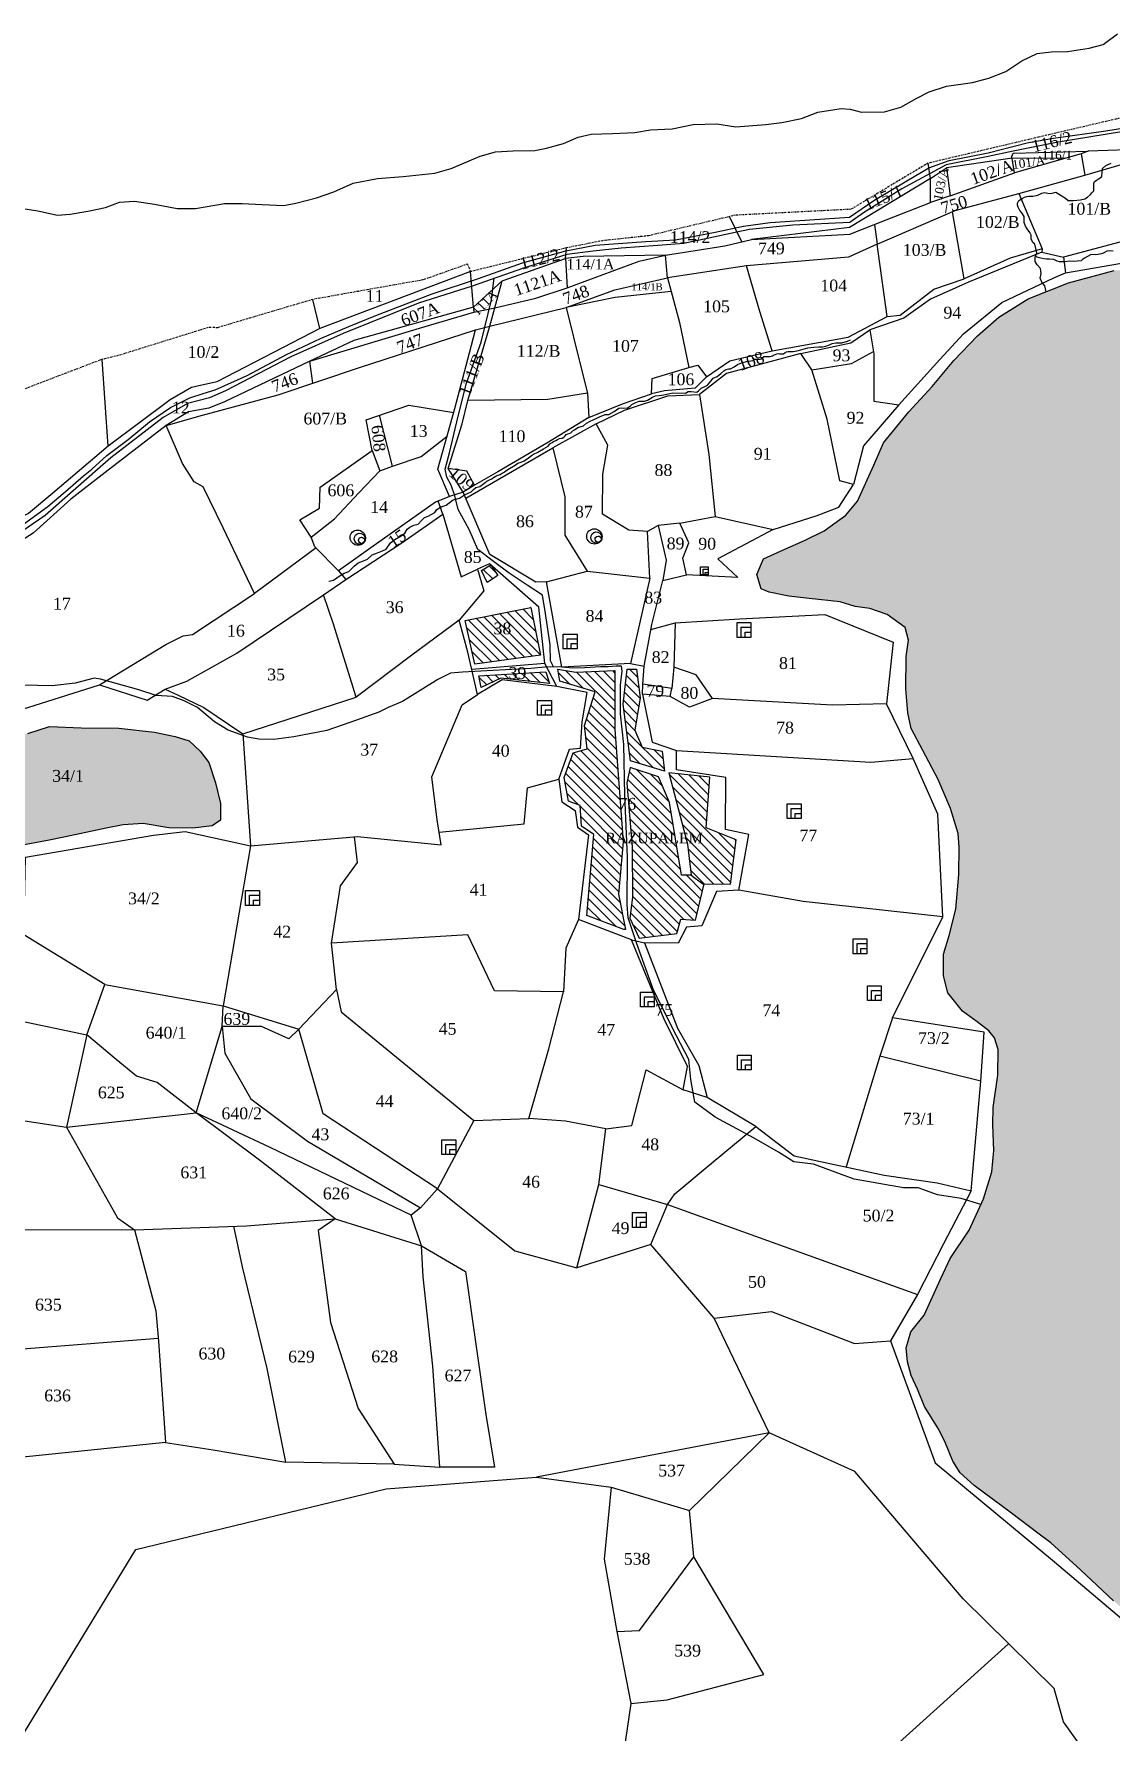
# Model space of a CAD drawing. Header units: millimetres. Extents: x 3958 to 5988, y -2486 to -161.
# Drawn here: x 4578.3 to 4884.2, y -1315.7 to -833.6 of the extents above; entities that cross this region are included whole.
import ezdxf

# ---------------------------------------------------------------- set-up
doc = ezdxf.new("R2010")
doc.units = ezdxf.units.MM
doc.header["$MEASUREMENT"] = 0
doc.linetypes.add('BORDER', pattern=[1.75, 0.5, -0.25, 0.5, -0.25, 0, -0.25])
for name, color, linetype in [('NALA', 4, 'Continuous'), ('ROUND WELL', 5, 'Continuous'), ('SQUAREWELL', 5, 'Continuous'), ('SURVEY_BND', 7, 'Continuous'), ('SURVEY_NO', 7, 'Continuous'), ('VILLAGE_AREA', 1, 'Continuous'), ('WATER_BODY', 4, 'Continuous')]:
    doc.layers.add(name, color=color, linetype=linetype)
doc.layers.add('ROAD', color=1, linetype='Continuous', lineweight=25)
doc.layers.add('VILL_BOUNDARY', color=6, linetype='BORDER', lineweight=30)
doc.styles.get("Standard").update_dxf_attribs({"font": 'TIMES.TTF'})

msp = doc.modelspace()

# ---------------------------------------------------------------- hatches: boundary and pattern name
at = {"layer": 'VILLAGE_AREA'}
h = msp.add_hatch(dxfattribs=at)
h.set_pattern_fill('ANSI31', color=256, scale=15, angle=90, style=0)
h.paths.add_polyline_path([(4709.99, -987.39), (4708.05, -984.34), (4705.37, -985.89), (4707.02, -989.38)])
h.paths.add_polyline_path([(4719.38, -996.39), (4700.79, -1000.1), (4703.51, -1012.55), (4722.1, -1009.95)])
h.paths.add_polyline_path([(4743.29, -1014.33), (4732.2, -1014.79), (4727.03, -1013.94), (4727.63, -1017.37), (4737.63, -1020.38), (4734.61, -1029.96), (4735.43, -1036.53), (4731.42, -1037.66), (4728.91, -1044.67), (4730.08, -1051.38), (4733.45, -1052.65), (4733.8, -1058.53), (4737.31, -1060.92), (4735.34, -1083.86), (4745.86, -1087.82), (4746.24, -1087.82), (4744.26, -1077.81), (4745.6, -1062.92), (4743.22, -1031.11)])
h.paths.add_polyline_path([(4723.62, -1014.68), (4704.65, -1015.81), (4705.29, -1019.17), (4710.85, -1016.48), (4724.69, -1017.99)])
h.paths.add_polyline_path([(4749.45, -1013.92), (4746.78, -1013.92), (4745.66, -1023.92), (4747.74, -1039.99), (4757.4, -1042.91), (4756.73, -1037.25), (4751.03, -1036.05), (4748.96, -1031.24), (4750.47, -1022.09)])
h.paths.add_polyline_path([(4770.22, -1044.6), (4758.63, -1043.39), (4763.88, -1063.66), (4764.93, -1072.47), (4768.25, -1074.87), (4776.12, -1074.95), (4777.69, -1062.38), (4769.18, -1058.98)])
h.paths.add_polyline_path([(4758.78, -1051.8), (4755.69, -1044.55), (4747.62, -1041.86), (4746.66, -1046.19), (4748.18, -1064.46), (4748.26, -1078.63), (4747.54, -1084.67), (4750.16, -1090.28), (4760.88, -1088.96), (4761.95, -1084.9), (4766.15, -1085.19), (4768.64, -1074.88), (4768.25, -1074.87), (4764.93, -1072.47), (4762.16, -1072.47)])
h.paths.add_polyline_path([(4707.95, -1004.96), (4714.6, -1004.96), (4714.6, -999.85), (4707.95, -999.85)], flags=24)
h.paths.add_polyline_path([(4739.78, -1064.21), (4768.39, -1064.21), (4768.39, -1059.61), (4739.78, -1059.61)], flags=9)
h.paths.add_polyline_path([(4743.44, -1054.76), (4750.09, -1054.76), (4750.09, -1049.65), (4743.44, -1049.65)], flags=9)
h.paths.add_polyline_path([(4712.23, -1017.63), (4718.88, -1017.63), (4718.88, -1012.51), (4712.23, -1012.51)], flags=9)
at = {"layer": 'WATER_BODY'}
h = msp.add_hatch(dxfattribs=at)
h.set_pattern_fill('DASH', color=256, scale=15, style=0)
h.paths.add_polyline_path([(4628, -1040.42), (4625.49, -1037.23), (4622.36, -1034.33), (4618.44, -1033.08), (4612.54, -1031.79), (4602.38, -1030.72), (4591.71, -1030.64), (4582.68, -1030.26), (4576.51, -1032.2), (4567.64, -1035.32), (4561.87, -1036.13), (4553.75, -1037.16), (4547.24, -1039.25), (4544.76, -1041.9), (4544, -1047.04), (4543.43, -1051.49), (4543.27, -1055.55), (4544.87, -1059.81), (4547.77, -1063.54), (4552.3, -1066.85), (4555.94, -1069.5), (4561.73, -1072.31), (4567.25, -1075.43), (4571.14, -1077.49), (4571.85, -1077.21), (4572.65, -1076.07), (4572.99, -1073.02), (4572.19, -1069.56), (4572.92, -1065.11), (4575.01, -1063.89), (4582.12, -1062.62), (4587.23, -1061.55), (4598.81, -1059.08), (4603.61, -1058.16), (4609.35, -1057.75), (4616.58, -1058.96), (4623.37, -1059.12), (4628.93, -1058.39), (4631.29, -1056.79), (4631.25, -1052.09), (4629.88, -1046.23)])
h.paths.add_polyline_path([(5065.71, -1042.58), (5062.89, -1039.79), (5061.06, -1034.71), (5060.4, -1025.94), (5059.88, -1019.92), (5058.74, -1012.94), (5056.33, -1008.02), (5051.13, -1003.33), (5043.66, -996.94), (5035.26, -992.91), (5029.36, -989.3), (5019.53, -982.28), (5015.18, -977.81), (5008.96, -973.28), (5002.35, -966.2), (4996.45, -957.94), (4994.27, -953.28), (4991.41, -943.46), (4989.92, -939.2), (4987.29, -937.23), (4981.06, -930.65), (4977.71, -925.55), (4971.01, -917.21), (4967.59, -914.41), (4959.3, -910.2), (4954.05, -907.98), (4949.39, -907.81), (4943.29, -906.59), (4934.7, -904.6), (4929.28, -902.5), (4920.83, -900.21), (4911.63, -898.77), (4905.87, -898.87), (4896.79, -899.99), (4885.01, -900.78), (4872.11, -904.25), (4860.63, -908.81), (4852.32, -914.04), (4846.24, -919.32), (4839.49, -926.27), (4833.41, -933.69), (4826.71, -940.9), (4819.55, -949.65), (4816.84, -956.05), (4812.15, -966.23), (4808.83, -970.24), (4802.72, -974.63), (4797.15, -977.37), (4791.51, -979.91), (4785.52, -982.66), (4783.55, -987.05), (4784.81, -991.17), (4787.09, -992.11), (4792.69, -993.21), (4798.46, -993.88), (4807.23, -994.82), (4811.5, -996.15), (4815.69, -996.7), (4820.59, -998.46), (4825.71, -1002.08), (4826.69, -1005.68), (4825.98, -1010.36), (4825.9, -1019.53), (4826.44, -1026.34), (4827.39, -1030.8), (4830.74, -1037.05), (4835.1, -1045.23), (4838.56, -1053.54), (4840.74, -1060.56), (4841.02, -1064.49), (4840.91, -1072.24), (4840.12, -1082.04), (4838.17, -1089.56), (4836.6, -1094.89), (4836.6, -1101.02), (4837.83, -1105.87), (4842.03, -1111.04), (4846.16, -1114.05), (4849.45, -1116.61), (4851.07, -1118.62), (4852.08, -1121.91), (4852.02, -1129.17), (4850.68, -1138.39), (4850.62, -1143.29), (4850.84, -1150.63), (4850.29, -1156.65), (4847.99, -1164.3), (4843.86, -1173.2), (4838.45, -1181.22), (4835.82, -1186.98), (4831.07, -1197.37), (4827.27, -1202.07), (4825.99, -1206.58), (4826.32, -1210.57), (4827.38, -1214.47), (4829.22, -1218.32), (4831.18, -1223.31), (4835.03, -1229.55), (4836.93, -1233.18), (4839.28, -1238.78), (4841.29, -1242.12), (4845.31, -1245.74), (4855.87, -1253.52), (4863.35, -1259.21), (4867.04, -1261.94), (4875.48, -1269.66), (4884.86, -1278.47), (4891.17, -1283.45), (4897.76, -1289.69), (4900.61, -1292.05), (4905.75, -1295.34), (4911.72, -1297.91), (4915.07, -1299.02), (4918.07, -1298.73), (4922.82, -1298.14), (4928.3, -1296.94), (4932.67, -1295.62), (4936.87, -1293.83), (4942.8, -1292.07), (4947.28, -1291.25), (4951.32, -1290.49), (4956.71, -1288.37), (4958.37, -1288.27), (4967.26, -1289.86), (4970.43, -1289.96), (4973.13, -1289.51), (4978.1, -1286.92), (4980.78, -1284.27), (4982.54, -1280.69), (4983.92, -1276.65), (4985.51, -1267.81), (4987.17, -1262.44), (4989.86, -1257.32), (4992.13, -1254.98), (4996.2, -1253.36), (5001.58, -1252.4), (5003.48, -1252.02), (5007.82, -1250.47), (5013.5, -1249.36), (5016.05, -1248.36), (5020.11, -1246.91), (5023.53, -1246.53), (5028.53, -1246.67), (5032.18, -1246.22), (5038.19, -1244.93), (5042.43, -1243.21), (5045.47, -1240.87), (5048.53, -1236.53), (5048.88, -1233.96), (5048.98, -1232.14), (5047.95, -1226.97), (5047.23, -1223.43), (5046.01, -1217.93), (5044.01, -1214), (5040.15, -1204.81), (5038.05, -1191.57), (5037.11, -1186.61), (5036.6, -1180.77), (5035.29, -1173.85), (5035.01, -1168.38), (5034.67, -1164.56), (5034.84, -1161.87), (5035.39, -1155.69), (5035.91, -1152.73), (5035.77, -1148.74), (5035.73, -1141.93), (5035.7, -1132.71), (5035.28, -1130.34), (5034.66, -1127.82), (5033.9, -1123.97), (5033.52, -1121.59), (5034.42, -1118.94), (5035.29, -1117.39), (5035.6, -1116.36), (5037.77, -1114.19), (5041.22, -1112.26), (5043.27, -1111.26), (5048.48, -1109.92), (5056.51, -1107.92), (5061.34, -1106.85), (5063.16, -1106.2), (5064.27, -1105.06), (5065.2, -1103.17), (5065.44, -1100.39), (5065.51, -1096.05), (5065.89, -1092.74), (5066.72, -1089.66), (5067.79, -1087.9), (5071.31, -1086.25), (5076.34, -1085.08), (5081.62, -1083.22), (5084, -1081.07), (5085.13, -1079.38), (5085.48, -1075.21), (5085.34, -1067.86), (5084.24, -1062.63), (5081.03, -1056.16), (5078.54, -1052.55), (5074.51, -1048.79), (5069.82, -1045.47)])
h.paths.add_polyline_path([(5501.79, -1139.43), (5499.92, -1133.38), (5496.5, -1124.58), (5494.24, -1117.65), (5493.06, -1110.94), (5492.11, -1109.21), (5486.76, -1107.38), (5480.59, -1106.22), (5470.97, -1103.97), (5465.17, -1101.96), (5458.83, -1100.17), (5455.83, -1100.17), (5452.87, -1101.37), (5447.2, -1104), (5441.53, -1108.76), (5434.76, -1114.21), (5425.91, -1119.66), (5417.09, -1125.48), (5411.42, -1129.03), (5408.1, -1132.83), (5404.71, -1137.55), (5400.59, -1147.54), (5397.63, -1153.49), (5394.67, -1162.11), (5393.22, -1169.81), (5393.22, -1175.02), (5394.45, -1177.84), (5397.31, -1180.69), (5399.14, -1180.51), (5401.11, -1179.46), (5404.14, -1178.6), (5406.68, -1177.64), (5409.71, -1176.81), (5412.67, -1175.58), (5414.83, -1174.68), (5416.56, -1174.62), (5418.53, -1175.18), (5420.63, -1177.21), (5421.9, -1178.78), (5422.82, -1180.63), (5423.91, -1184.04), (5425.76, -1189.5), (5427.7, -1191.13), (5430.57, -1191.96), (5432.01, -1192.44), (5433.18, -1192.02), (5435.56, -1191.42), (5439.9, -1191.4), (5446.02, -1191.55), (5452.3, -1191.11), (5455.24, -1190.99), (5459.6, -1192.31), (5465.16, -1193.7), (5467.45, -1193.58), (5471.17, -1193.58), (5476.04, -1194.01), (5481.25, -1194.82), (5484.05, -1196.23), (5485.01, -1199.91), (5485.79, -1202.58), (5487.73, -1207.26), (5490.21, -1213.01), (5491.59, -1216.16), (5492.27, -1218.52), (5493.04, -1222.18), (5493.1, -1226.22), (5492.42, -1227.82), (5491.18, -1231.19), (5488.13, -1235.48), (5487.26, -1238.11), (5485.61, -1241.26), (5484.47, -1243.14), (5482.44, -1245.92), (5480.9, -1248.7), (5479.66, -1252.07), (5479.66, -1253.99), (5479.84, -1254.35), (5480.3, -1254.32), (5481.5, -1253.91), (5482.94, -1252.52), (5485.22, -1250.7), (5488.72, -1248.25), (5491.03, -1247.11), (5493.72, -1246.08), (5496.82, -1244.36), (5498.85, -1242.48), (5501.14, -1240.84), (5502.4, -1239.7), (5504.98, -1237.7), (5508.14, -1236.54), (5510.57, -1234.33), (5513.53, -1232.55), (5516.79, -1231.39), (5518.25, -1230.69), (5520.3, -1229.3), (5522.47, -1228.7), (5525.24, -1228.73), (5527.2, -1228.61), (5527.84, -1228.17), (5528.88, -1227.65), (5529.35, -1227.54), (5537.97, -1222.52), (5537.62, -1222.04), (5537.83, -1220.45), (5537.36, -1216.79), (5536.8, -1213.8), (5535.18, -1210.7), (5531.62, -1204.17), (5527.17, -1191.4), (5524.57, -1187.67), (5522.59, -1184.08), (5519.95, -1176.49), (5518.01, -1172.34), (5516.21, -1167.53), (5515.12, -1163.9), (5510.25, -1155.82), (5509.19, -1151.88), (5506.41, -1147.06)])
h.paths.add_polyline_path([(5543.73, -931.96), (5541.53, -930.54), (5538.29, -928.72), (5535.35, -928.49), (5532.8, -929.49), (5528.75, -931.31), (5524.89, -933.2), (5520.79, -934.59), (5516.07, -937.88), (5511.59, -940.97), (5510.74, -942.9), (5509.58, -946.87), (5510.01, -950.83), (5511.78, -956.19), (5514.76, -961.44), (5518.01, -967.06), (5520.79, -974.7), (5521.99, -976.44), (5523.73, -977.21), (5526.93, -975.48), (5528.09, -973.98), (5530.65, -972.3), (5534.43, -970.17), (5537.91, -967.28), (5541.28, -963.84), (5546.11, -959.59), (5549.39, -957.74), (5554.22, -955.66), (5557.69, -953.77), (5559.16, -952.73), (5559.7, -950.68), (5559.58, -948.14), (5558.04, -945.25), (5556.26, -942.97), (5553.05, -940.62), (5550.41, -939.06), (5547.44, -937.48), (5545.89, -934.93)])
h.paths.add_polyline_path([(4582.6, -1046.84), (4593.15, -1046.84), (4593.15, -1041.59), (4582.6, -1041.59)], flags=24)
h.paths.add_polyline_path([(4913.46, -1114.79), (4957.15, -1114.79), (4957.15, -1109.64), (4913.46, -1109.64)], flags=24)
h.paths.add_polyline_path([(4924.14, -1107.02), (4930.79, -1107.02), (4930.79, -1101.9), (4924.14, -1101.9)], flags=24)
h.paths.add_polyline_path([(5451.84, -1173.78), (5483.13, -1173.78), (5483.13, -1168.51), (5451.84, -1168.51)], flags=24)
h.paths.add_polyline_path([(5463, -1164.9), (5472.12, -1164.9), (5472.12, -1159.8), (5463, -1159.8)], flags=24)
h.paths.add_polyline_path([(5515.5, -956.36), (5547.79, -956.36), (5547.79, -949.74), (5515.5, -949.74)], flags=24)
h.paths.add_polyline_path([(5526.48, -949.57), (5535.61, -949.57), (5535.61, -944.45), (5526.48, -944.45)], flags=24)

# ---------------------------------------------------------------- linework, layer by layer
at = {"layer": 'NALA'}
for points in [[(4575.16, -883.18), (4579.4, -883.85), (4585.02, -885.05), (4588.59, -884.74), (4593.55, -883.94), (4598.58, -882.9), (4602.55, -881.34), (4606.83, -881.12), (4612.5, -881.92), (4618.97, -883.13), (4624.15, -883.13), (4632.43, -881.7), (4637.38, -881.7), (4643.1, -882.01), (4649.3, -882.32), (4652.7, -881.65), (4658.55, -880.09), (4663.41, -878.44), (4668.9, -875.94), (4675.82, -874.65), (4683.14, -874.11), (4692.15, -873.16), (4696.79, -871.78), (4705, -868.26), (4709.33, -867.06), (4714.42, -866.83), (4720.55, -866.65), (4723.85, -866.07), (4728.63, -864.69), (4732.87, -862.86), (4736.53, -862.06), (4742.6, -861.88), (4748.93, -861.61), (4753.4, -860.85), (4759.53, -860.54), (4765.47, -859.29), (4772.21, -859.15), (4777.61, -859.96), (4786.11, -859.33), (4790.67, -858.75), (4796.29, -857.63), (4800.93, -855.85), (4807.54, -854.78), (4810.12, -855), (4813.29, -855.81), (4819.88, -855.71), (4824.48, -854.37), (4829.03, -851.83), (4832.51, -850.01), (4837.42, -848.45), (4844.85, -847.35), (4849.49, -846.15), (4854.27, -844.28), (4858.82, -841.25), (4863.15, -839.15), (4867.17, -838.71), (4871.81, -838.62), (4877.93, -837.62), (4881.95, -836.64), (4886.01, -833.61)], [(4865.76, -906.77), (4865.4, -905.08), (4864.52, -904.07), (4864.08, -902.92), (4864.32, -901.6), (4864.11, -900.18), (4863.23, -899.13), (4862.62, -898.22), (4862.62, -897), (4863.13, -895.78), (4862.49, -893.33), (4861.98, -892.85), (4861.51, -891.77), (4861.51, -890.69), (4861.1, -889.98), (4860.39, -888.9), (4859.85, -888.19), (4859.51, -887.17), (4859.47, -885.92), (4859.47, -885.41), (4858.8, -884.38), (4858.26, -883.77), (4857.75, -882.82), (4857.61, -882.25), (4857.61, -881.6), (4857.95, -880.93), (4858.93, -880.35), (4859.58, -879.98), (4860.22, -879.71), (4860.83, -879.64), (4861.47, -879.64), (4861.95, -879.64), (4863.37, -879.37), (4864.55, -878.76), (4865.23, -878.66), (4866.18, -878.76), (4867.06, -878.93), (4868.52, -878.53), (4868.52, -878.53), (4870.04, -879.51), (4871.19, -880.25), (4872.04, -880.93), (4873.51, -880.93), (4875.54, -880.68), (4876.72, -880.37), (4877.5, -879.97), (4878.38, -879.22), (4878.72, -878.68), (4879.26, -878.11), (4879.33, -876.82), (4879.33, -876.04), (4879.43, -875.54), (4879.94, -875.2), (4880.82, -874.62), (4881.53, -874.05), (4881.7, -871.82), (4882.72, -870.94), (4884.21, -870.33)], [(4884.73, -895.31), (4883.84, -895.16), (4883.02, -895.26), (4882.31, -895.69), (4881.79, -895.9), (4880.51, -896.24), (4879.75, -896.28), (4879.03, -896.24), (4878.34, -896.34), (4876.63, -897.23), (4876.11, -897.64), (4875.65, -898.03), (4873.46, -898.17), (4872.38, -898.15), (4871.1, -898.33), (4869.53, -898.33), (4868.83, -898.07), (4867.91, -897.64), (4866.66, -897.56), (4865.82, -897.54), (4865.05, -897.49), (4864.22, -897.25), (4863.47, -897.07), (4862.72, -896.76)], [(4884.86, -1278.47), (4875.48, -1269.66), (4867.04, -1261.94), (4863.35, -1259.21), (4855.87, -1253.52), (4845.31, -1245.74), (4841.29, -1242.12), (4839.28, -1238.78), (4836.93, -1233.18), (4835.03, -1229.55), (4831.18, -1223.31), (4829.22, -1218.32), (4827.38, -1214.47), (4826.32, -1210.57), (4825.99, -1206.58), (4827.27, -1202.07), (4831.07, -1197.37), (4835.82, -1186.98), (4838.45, -1181.22), (4843.86, -1173.2), (4847.99, -1164.3), (4850.29, -1156.65), (4850.84, -1150.63), (4850.62, -1143.29), (4850.68, -1138.39), (4852.02, -1129.17), (4852.08, -1121.91), (4851.07, -1118.62), (4849.45, -1116.61), (4846.16, -1114.05), (4842.03, -1111.04), (4837.83, -1105.87), (4836.6, -1101.02), (4836.6, -1094.89), (4838.17, -1089.56), (4840.12, -1082.04), (4840.91, -1072.24), (4841.02, -1064.49), (4840.74, -1060.56), (4838.56, -1053.54), (4835.1, -1045.23), (4830.74, -1037.05), (4827.39, -1030.8), (4826.44, -1026.34), (4825.9, -1019.53), (4825.98, -1010.36), (4826.69, -1005.68), (4825.71, -1002.08), (4820.59, -998.46), (4815.69, -996.7), (4811.5, -996.15), (4807.23, -994.82), (4798.46, -993.88), (4792.69, -993.21), (4787.09, -992.11), (4784.81, -991.17), (4783.55, -987.05), (4785.52, -982.66), (4791.51, -979.91), (4797.15, -977.37), (4802.72, -974.63), (4808.83, -970.24), (4812.15, -966.23), (4816.84, -956.05), (4819.55, -949.65), (4826.71, -940.9), (4833.41, -933.69), (4839.49, -926.27), (4846.24, -919.32), (4852.32, -914.04), (4860.63, -908.81), (4872.11, -904.25), (4885.01, -900.78)], [(4847.23, -1165.96), (4841.64, -1164.21), (4834.9, -1163.14), (4829.44, -1161.22), (4825.26, -1161.22), (4811.21, -1158.75), (4799.65, -1154.47), (4794.08, -1153.83), (4789.69, -1151.05), (4782.84, -1147.09), (4771.71, -1141.1), (4765.93, -1136.83), (4764.84, -1130.43), (4764.31, -1124.76), (4760.77, -1118.03), (4754.24, -1105.09), (4749.43, -1091.62), (4747.07, -1084.56), (4746.74, -1080.72), (4746.85, -1067.35), (4746.1, -1049.71), (4745.78, -1035.32), (4744.84, -1026.62), (4744.84, -1018.44), (4745.37, -1014.47), (4745.13, -1013.1), (4743.59, -1013.1), (4741.39, -1013.28), (4739.14, -1013.28), (4734.69, -1013.58), (4731.31, -1013.64), (4728.16, -1013.34), (4725.81, -1013.31), (4725.03, -1011.53), (4724.92, -1007.08), (4723.61, -998.13), (4722.72, -992.92), (4718.33, -990.07), (4713.22, -986.71), (4708.77, -983.4), (4704.32, -979.96), (4701.88, -974.33), (4698.74, -968.64), (4697.79, -964.73), (4696.78, -961.71), (4695.59, -959.46), (4695.06, -957.2), (4696.31, -952.52), (4698.74, -942.07), (4701.12, -932.75), (4705.33, -921.06), (4708.24, -909.12), (4708.96, -902.88)], [(4662.03, -988.99), (4663.39, -988.69), (4665.21, -987.31), (4666.4, -986.71), (4667.75, -986.17), (4669.22, -984.69), (4670.35, -983.74), (4671.86, -983.16), (4673.05, -982.68), (4674.32, -981.47), (4675.84, -980.93), (4677.27, -980.38), (4678.33, -979.89), (4679.54, -978.07), (4680.82, -977.13), (4682.55, -976.05), (4683.59, -975.34), (4684.3, -974.22), (4685.05, -973.67), (4686.16, -973.1), (4687.4, -972.77), (4688.21, -971.81), (4689.16, -970.85), (4690.29, -970.46), (4692.17, -969.51), (4692.66, -968.61), (4693.98, -967.86), (4695.39, -967.37), (4696.18, -966.7), (4697.34, -965.88), (4699.1, -965.42), (4700.55, -964.45), (4701.6, -963.99), (4702.44, -963.63), (4703.12, -962.92), (4703.74, -962.35), (4704.94, -962.06), (4706.39, -960.95), (4706.89, -960.54), (4707.67, -960.22), (4708.34, -959.93), (4708.77, -959.56), (4709.23, -959.25), (4709.81, -958.98), (4710.69, -958.64), (4711.28, -958.3), (4711.83, -957.98), (4712.29, -957.66), (4713.3, -957.02), (4714.98, -956.02), (4715.67, -955.48), (4716.65, -955.13), (4717.55, -954.78), (4718.73, -953.97), (4719.63, -953.24), (4720.15, -952.9), (4721.41, -952.29), (4722.96, -951.42), (4724.31, -950.67), (4724.8, -949.99), (4725.41, -949.6), (4725.88, -949.34), (4726.46, -949.07), (4726.98, -948.78), (4727.52, -948.44), (4728.25, -948.35), (4728.75, -948.06), (4729.16, -947.67), (4729.47, -947.32), (4729.86, -947.15), (4730.24, -947.05), (4730.76, -946.82), (4731.03, -946.58), (4731.15, -946.33), (4731.79, -945.95), (4732.13, -945.78), (4732.73, -945.36), (4734.37, -944.84), (4735.22, -944.1), (4736.23, -943.52), (4737.06, -943.14), (4738.16, -942.69), (4738.88, -942.35), (4740.55, -941.61), (4741.54, -941.6), (4743.02, -940.78), (4744.4, -939.88), (4745.06, -939.74), (4745.83, -939.85), (4746.87, -939.71), (4747.6, -939.26), (4748.12, -938.84), (4749.19, -938.25), (4750.17, -937.84), (4751.66, -937.84), (4752.56, -937.59), (4753.95, -936.69), (4754.82, -936.31), (4755.86, -936.28), (4757.18, -936.1), (4759.71, -935.48), (4763.34, -935.58), (4764.1, -935.1), (4764.94, -935.07), (4766.5, -935.29), (4767.03, -934.93), (4767.42, -934.57), (4767.76, -934.16), (4768.81, -933.72), (4769.61, -933.29), (4770.47, -932.21), (4771.15, -931.36), (4772.36, -930.87), (4773.37, -930.02), (4774.22, -929.21), (4774.8, -928.87), (4775.49, -928.72), (4776.09, -928.66), (4777.12, -928.1), (4778.13, -927.48), (4778.73, -927.21), (4779.94, -926.75), (4780.61, -926.56), (4782.52, -926.33), (4782.96, -925.92), (4783.44, -925.9), (4783.68, -925.9), (4784.11, -925.9), (4784.54, -925.9), (4784.86, -925.82), (4785.1, -925.56), (4785.53, -925.22), (4785.99, -925.17), (4786.5, -925.17), (4786.74, -925.17), (4787.39, -925.22), (4788.01, -924.98), (4788.3, -924.84), (4788.83, -924.57), (4789.22, -924.4), (4789.6, -924.36), (4790.03, -924.4), (4790.32, -924.4), (4790.69, -924.4), (4791.19, -924.38), (4791.67, -924.07), (4791.96, -923.88), (4792.44, -923.8), (4792.88, -923.8), (4793.26, -923.8), (4793.86, -923.73), (4794.49, -923.66), (4795.45, -923.51), (4798.06, -922.76), (4799.75, -922.55), (4801.15, -922.43), (4802.21, -922.4), (4803.19, -922.23), (4804.23, -921.85), (4805, -921.51), (4806.03, -921.32), (4807.74, -921.25), (4809.29, -920.86), (4810.22, -920.4)], [(4725.81, -1013.31), (4723.45, -1013.41), (4719.39, -1013.71), (4712.19, -1014.17), (4705.18, -1014.53), (4699.97, -1014.79), (4696.57, -1015.06), (4693, -1016.89), (4682.91, -1023.08), (4678.88, -1024.78), (4676.28, -1026.11), (4669.86, -1028.46), (4661.44, -1031.34), (4652.13, -1033.11), (4646.45, -1033.93), (4642.12, -1033.83), (4638.91, -1033.27), (4633.47, -1031.24), (4629.54, -1028.85), (4624.69, -1024.8), (4620.93, -1022.93), (4617.63, -1021.74), (4612.98, -1021.38), (4608.1, -1019.78), (4601.65, -1017.98), (4597.23, -1016.77), (4595.36, -1016.51), (4589.97, -1017.91), (4583.42, -1018.63), (4571.1, -1018.4)], [(4576.51, -1032.2), (4582.68, -1030.26), (4591.71, -1030.64), (4602.38, -1030.72), (4612.54, -1031.79), (4618.44, -1033.08), (4622.36, -1034.33), (4625.49, -1037.23), (4628, -1040.42), (4629.88, -1046.23), (4631.25, -1052.09), (4631.29, -1056.79), (4628.93, -1058.39), (4623.37, -1059.12), (4616.58, -1058.96), (4609.35, -1057.75), (4603.61, -1058.16), (4598.81, -1059.08), (4587.23, -1061.55), (4582.12, -1062.62), (4575.01, -1063.89)]]:
    msp.add_lwpolyline(points, dxfattribs=at)
at = {"layer": 'ROAD'}
for points in [[(4887.11, -861.37), (4869.19, -864.35), (4856.38, -866.89), (4849.3, -868.35), (4837.35, -870.78), (4824.72, -877.54), (4813.9, -884.38), (4810.01, -887.13), (4793.79, -887.89), (4781.46, -889.13), (4777.45, -889.96), (4769.93, -891.58), (4762.85, -893.09), (4755.5, -893.63), (4745.04, -894.44), (4737.14, -895.25), (4729.63, -896.22), (4717.36, -900.11), (4702.73, -905.25), (4687.54, -910.06), (4666.11, -918.66), (4651.25, -925.3), (4632.68, -934.94), (4628.14, -936.94), (4621.92, -938.51), (4615, -942.45), (4600.17, -953.94), (4589.45, -963.35), (4581.45, -970.32), (4570.03, -978.17)], [(4574.31, -973.57), (4582.28, -967.73), (4587.28, -963.46), (4592.38, -959.09), (4594.71, -957.15), (4598.98, -953.27), (4605.01, -948.75), (4611.07, -943.75), (4617.05, -939.67), (4622.53, -936.95), (4626.31, -935.65), (4629.77, -934.61), (4638.8, -930.54), (4650.05, -924.58), (4659.66, -920.1), (4667.71, -916.66), (4675.38, -913.56), (4691.42, -907.38), (4704.56, -903.07), (4717.06, -898.59), (4729.33, -895.15), (4737.68, -893.6), (4752.01, -892.52), (4760.51, -892.03), (4771.71, -889.85), (4779.79, -888.14), (4787.36, -887.12), (4809.92, -885.62), (4816.84, -880.9), (4826.15, -875.28), (4832.46, -871.6), (4838.18, -869.52), (4849.27, -867.31), (4860.72, -864.46), (4867.85, -863.15), (4882.68, -861.14), (4892.09, -859.59)]]:
    msp.add_lwpolyline(points, dxfattribs=at)
at = {"layer": 'ROUND WELL'}
for centre, major_axis, ratio in [((4737.45, -976.25), (-1.84, 1.21), 0.974311), ((4670.25, -976.61), (-1.84, 1.21), 0.974311), ((4670.8, -976.91), (-1, -1.22), 0.999133), ((4671.33, -977.38), (-0.589, -0.642), 0.995974), ((4738.01, -976.56), (-1, -1.22), 0.999133), ((4738.53, -977.03), (-0.589, -0.642), 0.995974)]:
    msp.add_ellipse(centre, major_axis=major_axis, ratio=ratio, dxfattribs=at)
at = {"layer": 'SQUAREWELL'}
for points in [[(4767.54, -984.93), (4769.8, -984.93), (4769.8, -987.19), (4767.54, -987.19)], [(4768.35, -985.56), (4769.8, -985.56), (4769.8, -987.19), (4768.35, -987.19)], [(4768.9, -986.53), (4769.8, -986.53), (4769.8, -987.19), (4768.9, -987.19)], [(4777.99, -1000.73), (4781.92, -1000.73), (4781.92, -1004.93), (4777.99, -1004.93)], [(4779.14, -1002.06), (4781.92, -1002.06), (4781.92, -1004.93), (4779.14, -1004.93)], [(4728.58, -1003.96), (4732.51, -1003.96), (4732.51, -1008.15), (4728.58, -1008.15)], [(4729.73, -1005.29), (4732.51, -1005.29), (4732.51, -1008.15), (4729.73, -1008.15)], [(4730.84, -1006.66), (4732.51, -1006.66), (4732.51, -1008.15), (4730.84, -1008.15)], [(4780.24, -1003.43), (4781.92, -1003.43), (4781.92, -1004.93), (4780.24, -1004.93)], [(4721.31, -1022.83), (4725.25, -1022.83), (4725.25, -1027.02), (4721.31, -1027.02)], [(4722.47, -1024.16), (4725.25, -1024.16), (4725.25, -1027.02), (4722.47, -1027.02)], [(4723.57, -1025.53), (4725.25, -1025.53), (4725.25, -1027.02), (4723.57, -1027.02)], [(4792.2, -1052.18), (4796.13, -1052.18), (4796.13, -1056.37), (4792.2, -1056.37)], [(4793.35, -1053.51), (4796.13, -1053.51), (4796.13, -1056.37), (4793.35, -1056.37)], [(4794.45, -1054.88), (4796.13, -1054.88), (4796.13, -1056.37), (4794.45, -1056.37)], [(4638.38, -1076.82), (4642.31, -1076.82), (4642.31, -1081.02), (4638.38, -1081.02)], [(4639.53, -1078.15), (4642.31, -1078.15), (4642.31, -1081.02), (4639.53, -1081.02)], [(4640.63, -1079.52), (4642.31, -1079.52), (4642.31, -1081.02), (4640.63, -1081.02)], [(4810.9, -1090.53), (4814.84, -1090.53), (4814.84, -1094.73), (4810.9, -1094.73)], [(4812.06, -1091.86), (4814.84, -1091.86), (4814.84, -1094.73), (4812.06, -1094.73)], [(4813.16, -1093.23), (4814.84, -1093.23), (4814.84, -1094.73), (4813.16, -1094.73)], [(4815, -1103.81), (4818.93, -1103.81), (4818.93, -1108.01), (4815, -1108.01)], [(4750.51, -1105.64), (4754.44, -1105.64), (4754.44, -1109.84), (4750.51, -1109.84)], [(4751.66, -1106.98), (4754.44, -1106.98), (4754.44, -1109.84), (4751.66, -1109.84)], [(4752.76, -1108.34), (4754.44, -1108.34), (4754.44, -1109.84), (4752.76, -1109.84)], [(4816.15, -1105.15), (4818.93, -1105.15), (4818.93, -1108.01), (4816.15, -1108.01)], [(4817.25, -1106.51), (4818.93, -1106.51), (4818.93, -1108.01), (4817.25, -1108.01)], [(4778.06, -1123.53), (4781.99, -1123.53), (4781.99, -1127.72), (4778.06, -1127.72)], [(4779.21, -1124.86), (4781.99, -1124.86), (4781.99, -1127.72), (4779.21, -1127.72)], [(4780.32, -1126.23), (4781.99, -1126.23), (4781.99, -1127.72), (4780.32, -1127.72)], [(4694.13, -1147.57), (4698.06, -1147.57), (4698.06, -1151.77), (4694.13, -1151.77)], [(4695.28, -1148.91), (4698.06, -1148.91), (4698.06, -1151.77), (4695.28, -1151.77)], [(4696.38, -1150.27), (4698.06, -1150.27), (4698.06, -1151.77), (4696.38, -1151.77)], [(4748.25, -1168.22), (4752.18, -1168.22), (4752.18, -1172.42), (4748.25, -1172.42)], [(4749.4, -1169.56), (4752.18, -1169.56), (4752.18, -1172.42), (4749.4, -1172.42)], [(4750.51, -1170.92), (4752.18, -1170.92), (4752.18, -1172.42), (4750.51, -1172.42)]]:
    msp.add_lwpolyline(points, close=True, dxfattribs=at)
at = {"layer": 'SURVEY_BND'}
for points in [[(4875.7, -867.63), (4856.8, -873.05), (4856, -868.37), (4856.37, -867.46), (4877.63, -866.88)], [(4888.88, -866.49), (4877.63, -866.88), (4875.7, -867.63), (4876.69, -873.67), (4891.35, -869.45)], [(4832.94, -874.66), (4832.2, -870.32)], [(4838.47, -879.53), (4832.93, -881.47), (4832.94, -874.66), (4837.46, -871.6)], [(4871.12, -868.94), (4856.09, -868.9), (4837.46, -871.6), (4838.47, -879.53), (4856.8, -873.05)], [(4832.94, -874.66), (4809.85, -888.53), (4782.06, -891.97), (4810, -890.42), (4820.35, -886.36), (4832.93, -881.47)], [(4817.03, -887.66), (4817.74, -893.33), (4839.93, -883.77), (4857.99, -878.88), (4876.69, -873.67)], [(4857.99, -878.88), (4864.61, -894.61), (4855.51, -897.23), (4842.46, -903.17), (4839.18, -884.12)], [(4779.31, -892.6), (4775.86, -885.45)], [(4889.55, -891.94), (4870.67, -896.94), (4871.24, -901.42), (4889.89, -898.24), (4909.89, -894.72), (4908.22, -891.83)], [(4757.66, -896.39), (4734.28, -896.83), (4729.25, -897.35), (4729.57, -894.32)], [(4729.25, -897.35), (4729.7, -905.67), (4750.18, -898.1), (4757.66, -896.39)], [(4817.74, -893.33), (4809.63, -897.02), (4780.62, -899.43), (4758.22, -902.85), (4757.66, -896.39), (4774.48, -893.72), (4782.06, -891.97)], [(4787.9, -923.52), (4809.56, -919.71), (4820.58, -913.78), (4817.74, -893.33)], [(4864.5, -895.58), (4843.7, -904.12), (4832.94, -908.86), (4825.31, -914.34), (4815.69, -917.58), (4816.77, -924.39), (4816.77, -937.9), (4823.91, -938.93), (4835.56, -926.02), (4842.24, -918.75), (4853.14, -909.84), (4867.89, -902.82), (4871.24, -901.42)], [(4864.61, -894.61), (4864.5, -895.58), (4870.67, -896.94)], [(4702.31, -901.09), (4659.46, -917.25), (4657.48, -908.97)], [(4703.14, -911.14), (4702.31, -901.09)], [(4709.2, -911.4), (4711.24, -903.74), (4729.25, -897.35)], [(4758.22, -902.85), (4761.65, -915.5), (4764.25, -928.29), (4766.84, -927.62), (4769.33, -930.96), (4775.95, -926.41), (4787.9, -923.52), (4784.39, -912.37), (4780.62, -899.43)], [(4711.24, -903.74), (4703.14, -911.14), (4703.18, -912.62), (4709.2, -911.4)], [(4707.76, -916.52), (4709.2, -911.4), (4720.78, -908.62), (4729.7, -905.67)], [(4759.28, -906.76), (4743.33, -908.38), (4729.44, -911.25), (4743.24, -906.26), (4758.22, -902.85)], [(4820.58, -913.78), (4824.24, -913.46), (4833.89, -906.06), (4842.46, -903.17)], [(4703.14, -911.14), (4677.63, -918.23), (4669.11, -920.59), (4656.64, -926.53), (4632.44, -938.05), (4627.97, -939.88), (4622.21, -940.85), (4615.86, -944.8)], [(4657.5, -932.74), (4656.64, -926.53), (4687.82, -917.15), (4703.18, -912.62)], [(4735.51, -935.61), (4724.2, -937.38), (4701.54, -937.71), (4707.76, -916.52), (4729.44, -911.25)], [(4729.44, -911.25), (4733.46, -927.69), (4735.51, -935.61), (4735.9, -942.52), (4745.45, -938.63), (4753.67, -935.79)], [(4659.46, -917.25), (4630.2, -932.41), (4623.02, -933.93), (4617.01, -937.48), (4599.41, -950.61), (4583.65, -964.02), (4576.78, -969.71), (4562.57, -976.38), (4540.99, -988.78), (4539.9, -966.5), (4539.16, -948.47)], [(4658.39, -979.5), (4640.91, -992.46), (4632.02, -973.83), (4626.37, -962.17), (4623.79, -960.78), (4620.5, -955.57), (4615.86, -944.8), (4626.14, -941.83), (4647.6, -936.1), (4670.76, -928.26), (4703.67, -917.63)], [(4700.2, -963.65), (4696.27, -964.94), (4692.98, -957.14), (4697.83, -939.94), (4701.97, -924.16), (4703.67, -917.63), (4707.76, -916.52)], [(4799.16, -928.98), (4796.11, -924.3), (4810.26, -921.32), (4815.69, -917.58)], [(4796.11, -924.3), (4774.92, -929.97), (4767.32, -935.99), (4769.92, -953.04), (4771.77, -970.59), (4788.22, -974.27), (4800.69, -970.32), (4806.89, -967.98), (4811.03, -961.48)], [(4823.91, -938.93), (4813.9, -950.57), (4811.03, -961.48), (4807.19, -960.45), (4803.58, -942.96), (4799.16, -928.98), (4810.51, -927.13), (4816.67, -923.76)], [(4599.41, -950.61), (4597.67, -925.99)], [(4769.33, -930.96), (4766.05, -934.16), (4757.32, -934.89), (4753.67, -935.79), (4753.85, -931.45), (4764.25, -928.29)], [(4674.31, -951.89), (4672.65, -943.14), (4684.72, -939), (4697.51, -941.08)], [(4735.9, -942.52), (4723.9, -949.78), (4710.02, -957.9), (4703.44, -961.68), (4701.25, -957.69), (4695.92, -957.02), (4699.9, -944.31), (4701.54, -937.71)], [(4755.52, -973.19), (4752.54, -974.87), (4747.25, -974.47), (4739.71, -969.92), (4739.88, -958.59), (4741.29, -950.33), (4737.96, -944.31), (4746.04, -940.43), (4758.33, -936.39), (4767.32, -935.99)], [(4615.86, -944.8), (4598.47, -958.07), (4588.79, -965.71), (4578.05, -975.37), (4563.59, -984.51), (4554.35, -991.01), (4539.22, -998.25), (4529.58, -1002.3), (4540.99, -988.78)], [(4680.13, -956.28), (4676.44, -941.84)], [(4737.96, -944.31), (4725.67, -951.09), (4729.01, -964.99), (4729.09, -975.94), (4735.35, -986.13), (4753.23, -988.08), (4752.54, -974.87)], [(4696.27, -964.94), (4692.35, -966.51), (4673.98, -979.52), (4664.77, -986.06), (4658.09, -979.19), (4657.02, -976.45), (4663.63, -971.29), (4670.58, -963.89), (4676.52, -957.61), (4680.13, -956.28), (4688.28, -953.61), (4695.61, -947.82)], [(4657.02, -976.45), (4653.82, -971.55), (4659.36, -968.2), (4659.53, -962.25), (4674.31, -951.89), (4676.52, -957.61)], [(4700.92, -965.35), (4725.67, -951.09)], [(4703.44, -961.68), (4700.2, -963.65), (4695.92, -957.02)], [(4723.87, -989.16), (4720.81, -989.21), (4707.72, -981.37), (4700.2, -963.65)], [(4664.77, -986.06), (4666.83, -988.51), (4682.77, -978.11), (4694.44, -969.96), (4693.1, -966.21)], [(4694.44, -969.96), (4699.62, -987.71), (4704.28, -985.55), (4706.05, -991.66), (4699.05, -1000.07), (4685.56, -1009.93), (4669.8, -1021.89), (4663.37, -1001.13), (4660.51, -992.86), (4666.83, -988.51)], [(4761.68, -972.54), (4755.52, -973.19), (4757.83, -983), (4756.87, -988.79), (4763.6, -987.19)], [(4788.22, -974.27), (4772.52, -982.65), (4778.23, -987.91), (4763.6, -987.19), (4762.54, -982.42), (4764.26, -978.12), (4761.68, -972.54), (4771.77, -970.59)], [(4723.33, -1012.3), (4721.69, -996.38), (4707.68, -984.02), (4704.28, -985.55)], [(4747.71, -1012.37), (4728.16, -1013.34), (4723.87, -989.16), (4735.35, -986.13)], [(4753.23, -988.08), (4747.71, -1012.37), (4751.54, -1013.06), (4753.76, -1001.28), (4756.87, -988.79)], [(4529.58, -1002.3), (4532.37, -1015.24), (4538.88, -1032.33), (4540.61, -1037.32), (4559.95, -1029.86), (4576.51, -1024.87), (4596.88, -1018.43), (4615.79, -1006.93), (4620.7, -1004.44), (4623.32, -1004.12), (4640.91, -992.46)], [(4596.88, -1018.43), (4610.47, -1022.74), (4615.55, -1019.62), (4621.75, -1017.31), (4635.88, -1009.38), (4660.51, -992.86)], [(4637.63, -1032.34), (4639.78, -1064.12), (4670.13, -1061.47), (4693.93, -1063.8), (4692.8, -1056.73), (4691.24, -1044.52), (4699.89, -1024.04), (4704.29, -1021.14), (4701.52, -1009.08), (4699.05, -1000.07)], [(4753.49, -1002.71), (4760.43, -1000.78), (4759.97, -1013.37), (4759.43, -1019.42), (4751.24, -1018.19), (4751.54, -1013.06)], [(4760.43, -1000.78), (4778.73, -999.68), (4802.89, -998.44), (4822.34, -1006.32), (4820.43, -1023.79), (4805.11, -1024.17), (4771.03, -1022.26), (4766.36, -1015.52), (4759.97, -1013.37)], [(4726.75, -1018.91), (4723.33, -1012.3), (4702.65, -1014)], [(4693.36, -1060.26), (4717.54, -1057.89), (4718.43, -1047.66), (4727.35, -1045.19), (4730.36, -1036.63), (4733.53, -1036.35), (4733.93, -1028.86), (4735.37, -1020.58), (4726.75, -1018.91), (4711.26, -1017.01), (4704.29, -1021.14)], [(4615.55, -1019.62), (4619.24, -1021.32), (4626.53, -1024.81), (4637.63, -1032.34), (4660.1, -1024.98), (4669.8, -1021.89)], [(4758.99, -1021.73), (4751.11, -1021.04), (4751.24, -1018.19)], [(4751.11, -1021.04), (4753.84, -1034.66), (4760.81, -1037.03), (4815.98, -1040.35), (4827.93, -1039.35), (4820.43, -1023.79)], [(4771.03, -1022.26), (4764.43, -1024.71), (4758.99, -1021.73), (4759.43, -1019.42)], [(4778.5, -1076.71), (4781.33, -1060.88), (4774.69, -1059.48), (4774.73, -1044.68), (4760.72, -1042.55), (4760.81, -1037.03)], [(4836.38, -1084.25), (4835, -1055.08), (4827.93, -1039.35)], [(4727.35, -1045.19), (4728.18, -1051.6), (4732.01, -1054.1), (4732.67, -1058.8), (4735.78, -1061.02), (4732.95, -1084.98), (4729.35, -1093.16), (4728.68, -1105.56), (4709.06, -1105.29), (4701.52, -1089.39), (4662.76, -1091.75), (4665.39, -1075.49), (4670.21, -1068.85), (4669.34, -1061.54)], [(4598.4, -1103.47), (4575.4, -1089.41), (4575.87, -1067.31), (4612.26, -1061.04), (4621.24, -1060.02), (4639.78, -1064.12)], [(4639.78, -1064.12), (4632.03, -1109.48), (4653.5, -1116.15), (4664.23, -1104.87), (4662.76, -1091.75)], [(4537.78, -1065.89), (4528.27, -1083.71), (4527.54, -1098.13), (4554.15, -1108.56), (4568.96, -1112.66), (4593.33, -1117.77)], [(4822.11, -1112.91), (4836.38, -1084.25), (4796.77, -1079.91), (4778.5, -1076.71), (4772.09, -1077.09), (4767.93, -1086.85), (4763.58, -1087.18), (4761.28, -1091.75), (4751.64, -1091.64)], [(4740.66, -1144.4), (4748.05, -1143.5), (4752.19, -1127.71), (4762.69, -1133.41), (4763.92, -1126.76), (4757.27, -1113.33), (4747.95, -1090.75), (4732.95, -1084.98)], [(4747.95, -1090.75), (4751.64, -1091.64), (4761.07, -1115.84), (4767.12, -1126.49), (4769.44, -1135.56), (4762.69, -1133.41)], [(4624.39, -1139.91), (4613.32, -1131.3), (4607.43, -1129.46), (4601.63, -1124.77), (4593.33, -1117.77), (4598.4, -1103.47), (4632.03, -1109.48)], [(4664.23, -1104.87), (4665.57, -1111.22), (4703.23, -1142.03), (4718.82, -1141.5), (4724.53, -1121.76), (4728.68, -1105.56)], [(4653.5, -1116.15), (4650.64, -1118.91), (4642.9, -1115.37), (4631.75, -1115.37), (4632.03, -1109.48)], [(4847.2, -1130.94), (4848.13, -1116.96), (4822.11, -1112.91), (4818.48, -1123.81)], [(4593.33, -1117.77), (4587.51, -1144.01), (4624.39, -1139.91)], [(4688.08, -1166.85), (4685.41, -1168.92), (4645.4, -1149.75), (4624.39, -1139.91), (4631.75, -1115.37)], [(4631.75, -1115.37), (4632.54, -1122.97), (4639.89, -1135.97), (4655.93, -1147.99), (4688.08, -1166.85), (4692.89, -1161.5)], [(4692.89, -1161.5), (4660.45, -1140.19), (4653.5, -1116.15)], [(4844.48, -1162.08), (4847.2, -1130.94), (4818.48, -1123.81), (4808.98, -1155.27)], [(4546.33, -1173.02), (4525.27, -1134.47), (4587.51, -1144.01)], [(4758.23, -1165.93), (4760.34, -1162.93), (4770.59, -1154.28), (4783.32, -1143.8), (4769.44, -1135.56)], [(4587.51, -1144.01), (4602.05, -1169.71), (4606.8, -1173.08), (4638.68, -1171.99), (4663.81, -1169.98), (4642.34, -1153.37), (4624.39, -1139.91)], [(4703.23, -1142.03), (4692.89, -1161.5), (4714.83, -1179.04), (4732.46, -1183.91), (4738.72, -1160.28), (4740.66, -1144.4), (4729.22, -1142.24), (4718.82, -1141.5)], [(4783.32, -1143.8), (4794.17, -1152.08), (4819.71, -1157.58), (4834.81, -1159.73), (4844.48, -1162.08), (4836.62, -1177.1), (4829.25, -1191.48)], [(4738.72, -1160.28), (4758.23, -1165.93)], [(5051.97, -1429.56), (5011.29, -1423.92), (4993.54, -1421.53), (4930.08, -1402.58), (4897.28, -1350.74), (4875.92, -1320.11), (4870.71, -1312.82), (4867.98, -1303.36), (4842.19, -1277.9), (4811.45, -1241.7), (4787.05, -1230.72), (4771.45, -1198.19), (4753.46, -1177.25), (4758.23, -1165.93), (4829.25, -1191.48), (4821.54, -1204.6), (4834.24, -1239.24), (4868.13, -1267.38), (4899.98, -1294.3), (4911.52, -1304.23), (4919.65, -1302.5)], [(4663.81, -1169.98), (4658.97, -1173.32), (4662.46, -1199.46), (4670.32, -1223.88), (4680.56, -1239.68), (4693.6, -1240.5)], [(4663.81, -1169.98), (4688.39, -1177.64), (4685.41, -1168.92)], [(4558.11, -1208.26), (4546.33, -1173.02), (4606.8, -1173.08)], [(4606.8, -1173.08), (4612.93, -1196.16), (4613.67, -1204.73), (4615.63, -1233.47), (4629.15, -1235.57), (4649.85, -1239.05)], [(4680.56, -1239.68), (4649.85, -1239.05), (4644.52, -1212.47), (4637.53, -1183.64), (4635.07, -1172.11)], [(4688.39, -1177.64), (4700.82, -1184.92), (4706.61, -1225.55), (4709.07, -1240.5), (4693.6, -1240.5), (4691.61, -1211.84), (4688.83, -1186.42), (4688.39, -1177.64)], [(4753.46, -1177.25), (4732.46, -1183.91)], [(4771.45, -1198.19), (4787.73, -1196.32), (4811.33, -1205.4), (4821.54, -1204.6)], [(4615.63, -1233.47), (4557.61, -1239.47), (4558.11, -1208.26), (4613.6, -1203.88)], [(4787.05, -1230.72), (4721.04, -1243.38), (4742.2, -1246.18), (4764.48, -1252.79), (4787.05, -1230.72)], [(4411.52, -1470.11), (4494.24, -1412.49), (4525.6, -1385.5), (4513.02, -1340.12), (4575.57, -1315.76), (4607.23, -1263.91), (4678.31, -1246.64), (4721.04, -1243.38)], [(4742.2, -1246.18), (4740.19, -1266.64), (4743.79, -1287.19), (4750.28, -1286.87), (4765.66, -1265.93), (4764.48, -1252.79)], [(4743.79, -1287.19), (4747.84, -1307.63), (4758.1, -1306.59), (4785.57, -1299.39), (4765.66, -1265.93)], [(4747.84, -1307.63), (4736.49, -1384.28), (4777.28, -1360.01), (4786.21, -1352.7), (4855.08, -1290.63)]]:
    msp.add_lwpolyline(points, dxfattribs=at)
at = {"layer": 'VILL_BOUNDARY'}
msp.add_lwpolyline([(4886.5, -857.56), (4863.57, -862.91), (4832.2, -870.32), (4810.33, -883.37), (4777.48, -885.07), (4752.83, -890.9), (4739.74, -892.3), (4729.57, -894.32), (4702.31, -901.09), (4701.48, -898.93), (4688.77, -903.43), (4670.38, -906.68), (4657.48, -908.97), (4630.4, -917), (4627.76, -916.96), (4602.18, -924.93), (4597.67, -925.99), (4570.95, -936.2)], dxfattribs=at)
at = {"layer": 'VILLAGE_AREA'}
for points in [[(4705.37, -985.89), (4708.05, -984.34), (4709.99, -987.39), (4707.02, -989.38), (4705.37, -985.89)], [(4722.1, -1009.95), (4703.51, -1012.55), (4700.79, -1000.1), (4719.38, -996.39), (4722.1, -1009.95)], [(4723.62, -1014.68), (4724.69, -1017.99), (4710.85, -1016.48), (4705.29, -1019.17), (4704.65, -1015.81), (4723.62, -1014.68)], [(4745.85, -1087.81), (4735.34, -1083.86), (4737.31, -1060.92), (4733.8, -1058.53), (4733.45, -1052.65), (4730.08, -1051.38), (4728.91, -1044.67), (4731.42, -1037.66), (4735.43, -1036.53), (4734.61, -1029.96), (4737.63, -1020.38), (4727.63, -1017.37), (4727.03, -1013.94), (4732.2, -1014.79), (4743.29, -1014.33), (4743.22, -1031.11), (4745.6, -1062.92), (4744.26, -1077.81), (4746.24, -1087.82), (4745.85, -1087.82)], [(4756.73, -1037.25), (4757.4, -1042.91), (4747.74, -1039.99), (4745.66, -1023.92), (4746.78, -1013.92), (4749.45, -1013.92), (4750.47, -1022.09), (4748.96, -1031.24), (4751.03, -1036.05), (4756.73, -1037.25)], [(4764.93, -1072.47), (4762.16, -1072.47), (4758.78, -1051.8), (4755.69, -1044.55), (4747.62, -1041.86), (4746.66, -1046.19), (4748.18, -1064.46), (4748.26, -1078.63), (4747.54, -1084.67), (4750.16, -1090.28), (4760.88, -1088.96), (4761.95, -1084.9), (4766.15, -1085.19), (4768.64, -1074.88)], [(4768.25, -1074.87), (4776.12, -1074.95), (4777.69, -1062.38), (4769.18, -1058.98), (4770.22, -1044.6), (4758.63, -1043.39), (4763.88, -1063.66), (4764.93, -1072.47), (4768.25, -1074.87)]]:
    msp.add_lwpolyline(points, dxfattribs=at)

# ---------------------------------------------------------------- texts
at = {"layer": 'SURVEY_NO'}
for s, height, rotation, p in [('116/2', 3.35, 14.2066, (4862.18, -867.27)), ('103/A', 2.5, 77.7281, (4836.08, -881.09)), ('102/A', 3.35, 19.6331, (4844.95, -876.49)), ('101/A', 2.5, 8.3163, (4856.28, -872.01)), ('115/1', 3.35, 22.7276, (4814.84, -883.83)), ('750', 3.35, 16.8031, (4836.45, -884.75)), ('112/2', 3.35, 14.3655, (4716.73, -900.58)), ('1121A', 3.35, 18.9502, (4715.25, -908.05)), ('748', 3.35, 20.7506, (4729.26, -910.56)), ('607A', 3.35, 20.7506, (4683.25, -916.65)), ('111A', 2.5, 46.0483, (4704.27, -913.83)), ('747', 3.35, 20.7506, (4682.1, -924.37)), ('111/B', 3.35, 69.1237, (4701.95, -936.65)), ('108', 3.35, 20.3018, (4778.93, -929.33)), ('746', 3.35, 20.7506, (4646.56, -935.47)), ('608', 3.35, 275.9536, (4674.09, -944.81)), ('109', 3.35, 319.0608, (4695.8, -958.75)), ('15', 3.35, 34.3781, (4680.23, -979.62))]:
    msp.add_text(s, height=height, rotation=rotation, dxfattribs=at).set_placement(p)
for s, height, p in [('116/1', 2.5, (4864.52, -869.26)), ('101/B', 3.35, (4871.81, -884.91)), ('102/B', 3.35, (4845.83, -888.66)), ('114/2', 3.35, (4758.87, -892.95)), ('749', 3.35, (4783.91, -896.17)), ('103/B', 3.35, (4825.04, -896.59)), ('114/1A', 3, (4729.54, -900.47)), ('11', 3.35, (4672.5, -909.64)), ('114/1B', 2, (4747.95, -906.39)), ('104', 3.35, (4801.62, -906.7)), ('105', 3.35, (4768.35, -912.62)), ('94', 3.35, (4836.57, -914.4)), ('107', 3.35, (4742.48, -923.85)), ('10/2', 3.35, (4621.94, -925.56)), ('112/B', 3.35, (4715.43, -925.25)), ('93', 3.35, (4805.09, -926.52)), ('106', 3.35, (4758.24, -933.34)), ('12', 3.35, (4617.46, -941.34)), ('607/B', 3.35, (4654.83, -944.47)), ('13', 3.35, (4685.01, -947.99)), ('92', 3.35, (4809.07, -944.25)), ('110', 3.35, (4710.27, -949.49)), ('91', 3.35, (4782.71, -954.46)), ('88', 3.35, (4754.52, -959.08)), ('606', 3.35, (4661.66, -964.85)), ('14', 3.35, (4673.79, -969.57)), ('87', 3.35, (4731.93, -970.92)), ('86', 3.35, (4715.2, -973.63)), ('89', 3.35, (4757.97, -979.93)), ('90', 3.35, (4766.95, -980.01)), ('85', 3.35, (4700.36, -983.78)), ('83', 3.35, (4751.64, -995.31)), ('17', 3.35, (4583.7, -997.02)), ('36', 3.35, (4678.21, -998.03)), ('84', 3.35, (4734.95, -1000.5)), ('16', 3.35, (4633.11, -1004.69)), ('38', 3.35, (4708.8, -1004.05)), ('82', 3.35, (4753.73, -1012.19)), ('81', 3.35, (4789.87, -1013.9)), ('35', 3.35, (4644.53, -1017.12)), ('39', 3.35, (4713.08, -1016.71)), ('79', 3.35, (4752.21, -1021.79)), ('80', 3.35, (4761.9, -1022.35)), ('78', 3.35, (4789.06, -1032.22)), ('37', 3.35, (4670.98, -1038.46)), ('40', 3.35, (4708.32, -1038.78)), ('34/1', 3.35, (4583.48, -1045.9)), ('76', 3.35, (4744.29, -1053.84)), ('RAZUPALEM', 3, (4740.55, -1063.38)), ('77', 3.35, (4795.68, -1062.84)), ('41', 3.35, (4702.02, -1078.23)), ('34/2', 3.35, (4605.02, -1080.7)), ('42', 3.35, (4646.27, -1090.13)), ('639', 3.35, (4632.12, -1114.91)), ('75', 3.35, (4754.75, -1112.33)), ('74', 3.35, (4785.18, -1112.47)), ('640/1', 3.35, (4610.02, -1118.83)), ('45', 3.35, (4693.23, -1117.71)), ('47', 3.35, (4738.29, -1118)), ('73/2', 3.35, (4829.36, -1120.36)), ('625', 3.35, (4596.44, -1135.8)), ('44', 3.35, (4675.34, -1138.24)), ('640/2', 3.35, (4631.54, -1141.73)), ('73/1', 3.35, (4825.02, -1143.22)), ('43', 3.35, (4657.12, -1147.67)), ('48', 3.35, (4750.77, -1150.54)), ('631', 3.35, (4619.88, -1158.5)), ('626', 3.35, (4660.32, -1164.47)), ('46', 3.35, (4716.94, -1161.14)), ('49', 3.35, (4742.36, -1174.31)), ('50/2', 3.35, (4813.65, -1170.74)), ('50', 3.35, (4781.09, -1189.56)), ('635', 3.35, (4578.59, -1196.03)), ('630', 3.35, (4625.02, -1209.91)), ('629', 3.35, (4650.47, -1210.78)), ('628', 3.35, (4674.09, -1210.74)), ('627', 3.35, (4694.92, -1216.15)), ('636', 3.35, (4581.2, -1221.82)), ('537', 3.35, (4755.59, -1243.13)), ('538', 3.35, (4745.79, -1268.18)), ('539', 3.35, (4760.13, -1294.24))]:
    msp.add_text(s, height=height, dxfattribs=at).set_placement(p)

doc.saveas('drawing.dxf')
